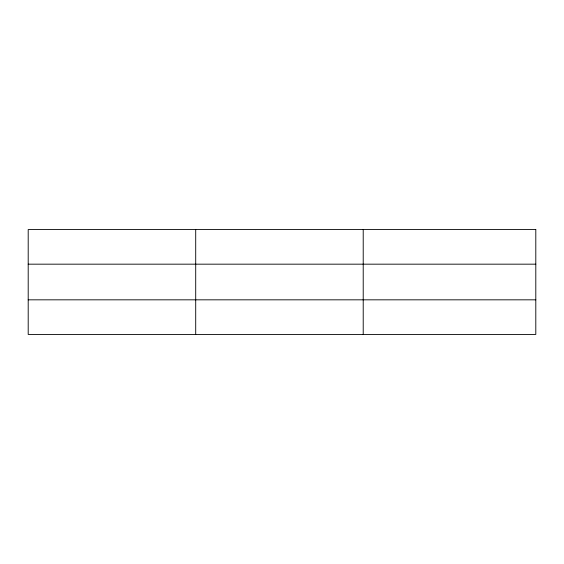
<?xml version="1.0" encoding="UTF-8"?>
<svg xmlns="http://www.w3.org/2000/svg" width="564" height="564" viewBox="0 0 564 564"><rect width="100%" height="100%" fill="white"/><g stroke="black" fill="none" stroke-linecap="round" stroke-linejoin="round"><path stroke-width="0.85" d="M195.708 229.569L195.708 334.431M363.216 229.569L363.216 334.431M28.2 264.171L535.8 264.171M28.2 299.829L535.8 299.829M535.8 229.569L535.8 334.431L28.2 334.431L28.2 229.569L535.8 229.569"/></g></svg>
